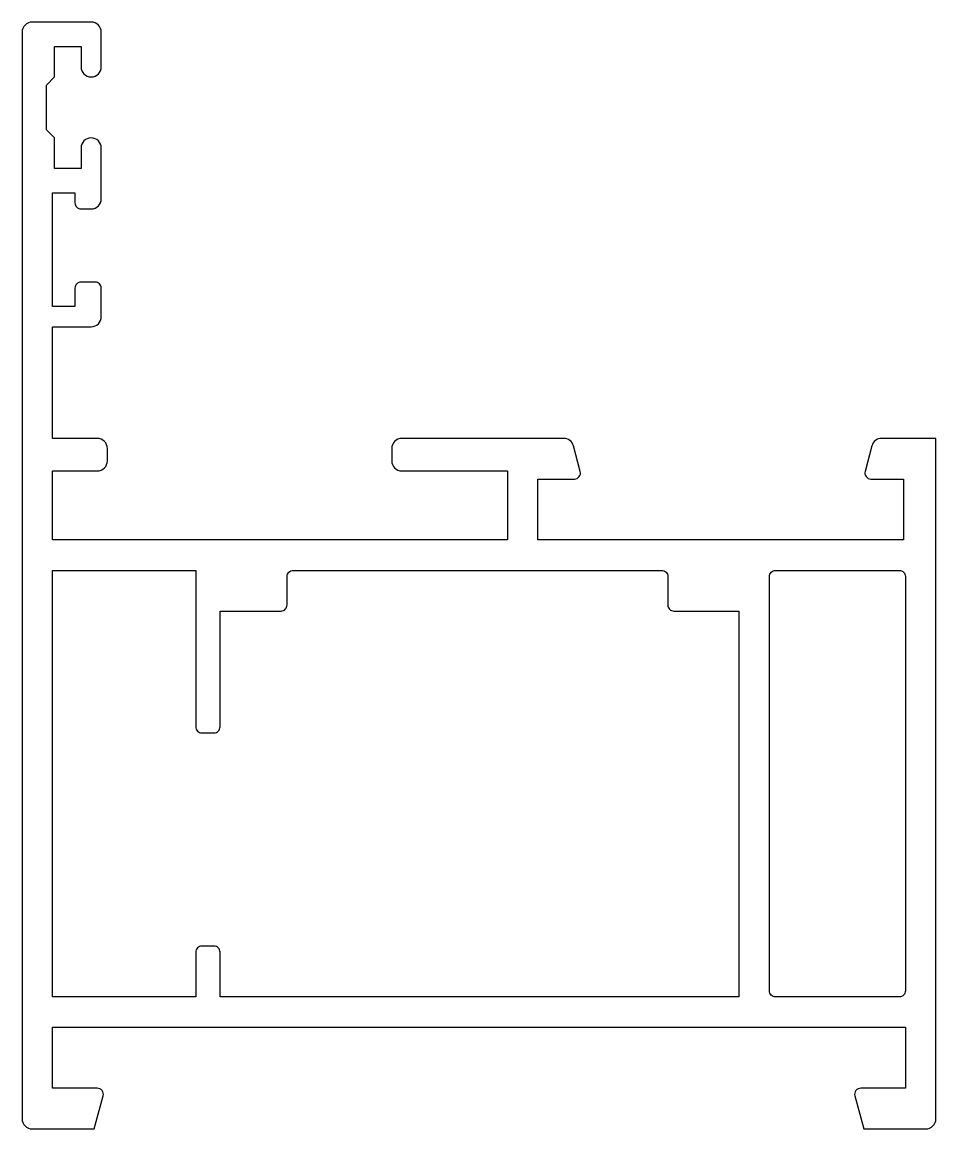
# Model space of a CAD drawing. Extents: x 0 to 45, y 0 to 54.5.
import ezdxf

# ---------------------------------------------------------------- set-up
doc = ezdxf.new("R2010")
doc.units = 0
doc.header["$MEASUREMENT"] = 0
doc.layers.get('0').update_dxf_attribs({"linetype": 'CONTINUOUS'})

msp = doc.modelspace()

# ---------------------------------------------------------------- linework, layer by layer
for points in [[(45, 34), (42.329, 34, 0.339454), (41.846, 33.629), (41.51, 32.378, 0.493145), (41.8, 32), (43.4, 32), (43.4, 29), (25.4, 29), (25.4, 32), (27.2, 32, 0.493145), (27.49, 32.378), (27.154, 33.629, 0.339454), (26.671, 34), (18.7, 34, 0.414214), (18.2, 33.5), (18.2, 32.9, 0.414214), (18.7, 32.4), (23.9, 32.4), (23.9, 29), (1.5, 29), (1.5, 32.4), (3.7, 32.4, 0.414214), (4.2, 32.9), (4.2, 33.5, 0.414214), (3.7, 34), (1.5, 34), (1.5, 39.5), (3.4, 39.5, 0.414214), (3.9, 40), (3.9, 41.4, 0.414214), (3.6, 41.7), (2.9, 41.7, 0.414214), (2.6, 41.4), (2.6, 40.5), (1.5, 40.5), (1.5, 46.1), (2.6, 46.1), (2.6, 45.6, 0.414214), (2.9, 45.3), (3.4, 45.3, 0.414214), (3.9, 45.8), (3.9, 48.3, 1), (2.9, 48.3), (2.9, 47.3), (1.6, 47.3), (1.6, 48.8), (1.2, 49.2), (1.2, 51.4), (1.6, 51.8), (1.6, 53.3), (2.9, 53.3), (2.9, 52.3, 1), (3.9, 52.3), (3.9, 54, 0.414214), (3.4, 54.5), (0.5, 54.5, 0.414214), (0, 54), (0, 0.5, 0.414214), (0.5, 0), (3.555, 0), (3.99, 1.622, 0.493145), (3.7, 2), (1.5, 2), (1.5, 5), (43.5, 5), (43.5, 2), (41.3, 2, 0.493145), (41.01, 1.622), (41.445, 0), (44.5, 0, 0.414214), (45, 0.5)], [(31.8, 27.2), (31.8, 25.8, 0.414214), (32.1, 25.5), (35.3, 25.5), (35.3, 6.5), (9.75, 6.5), (9.75, 8.7, 0.414214), (9.45, 9), (8.85, 9, 0.414214), (8.55, 8.7), (8.55, 6.5), (1.5, 6.5), (1.5, 27.5), (8.55, 27.5), (8.55, 19.8, 0.414214), (8.85, 19.5), (9.45, 19.5, 0.414214), (9.75, 19.8), (9.75, 25.5), (12.75, 25.5, 0.414214), (13.05, 25.8), (13.05, 27.2, -0.414214), (13.35, 27.5), (31.5, 27.5, -0.414214)], [(37.1, 27.5), (43.2, 27.5, -0.414214), (43.5, 27.2), (43.5, 6.8, -0.414214), (43.2, 6.5), (37.1, 6.5, -0.414214), (36.8, 6.8), (36.8, 27.2, -0.414214)]]:
    msp.add_lwpolyline(points, format="xyb", close=True)

doc.saveas('drawing.dxf')
